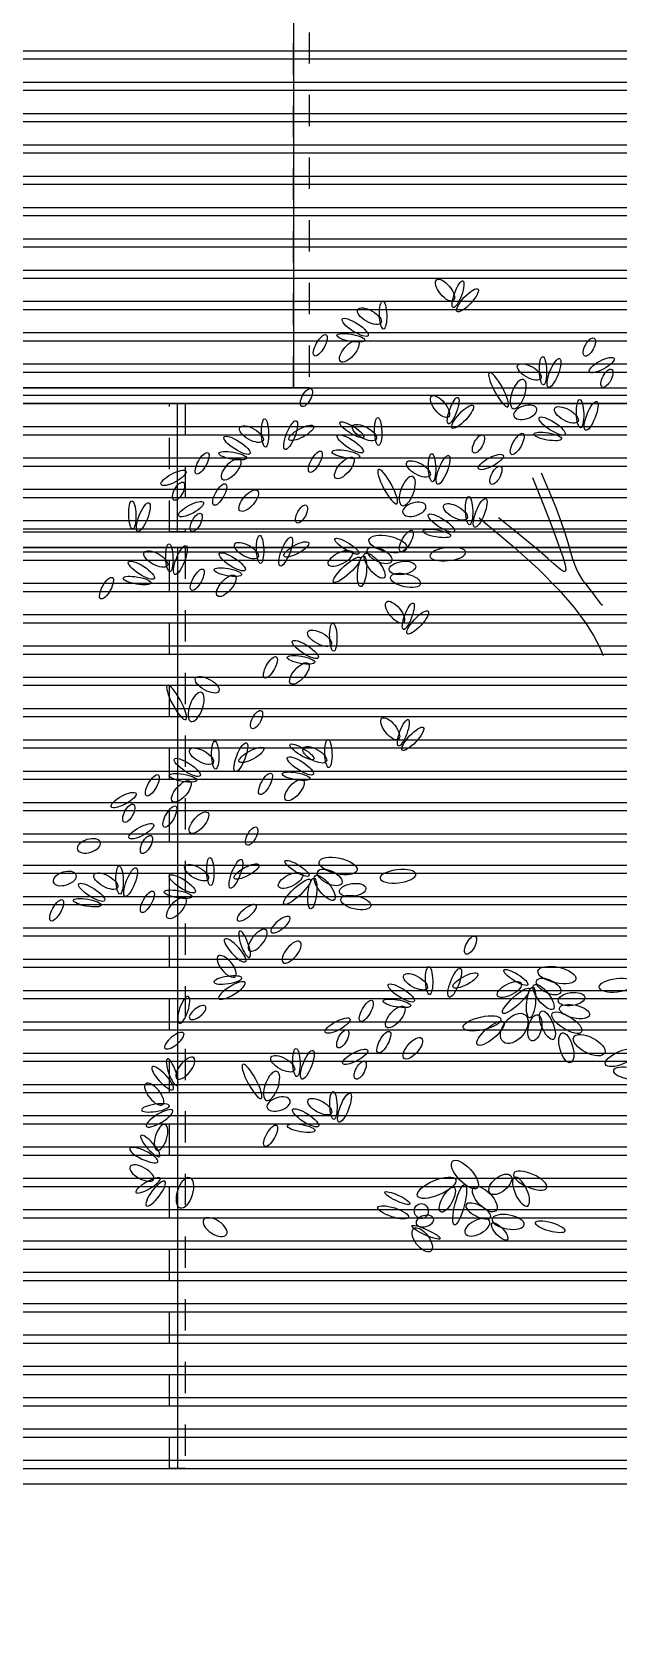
# Model space of a CAD drawing. Header units: millimetres. Extents: x 2056 to 4470, y 1400 to 3101.
# Drawn here: x 2096.89 to 2098.76, y 1443.38 to 1448.46 of the extents above; entities that cross this region are included whole.
import ezdxf

# ---------------------------------------------------------------- set-up
doc = ezdxf.new("R2010")
doc.units = ezdxf.units.MM
doc.linetypes.add('DOT', pattern=[0.25, 0, -0.25])
for name, color, linetype in [('A-252', 252, 'Continuous'), ('A-253', 253, 'Continuous'), ('A-ANNO-GLAZ', 124, 'Continuous'), ('A-GLAZ', 5, 'Continuous'), ('A-LDSP-TREE', 74, 'Continuous'), ('A-PLAN-2', 4, 'Continuous'), ('A-PLAN-3', 3, 'Continuous')]:
    doc.layers.add(name, color=color, linetype=linetype)

# ---------------------------------------------------------------- blocks, each defined once
blk = doc.blocks.new('E4', base_point=(655.182746, 222.149869))
blk.add_circle((656.700527, 222.149869), 1.51778)
blk = doc.blocks.new('TROPI')
for points in [[(-3.0966, 9.5913), (-3.045, 9.4612), (-3.0057, 9.3595), (-2.9773, 9.2831), (-2.9586, 9.2285), (-2.9482, 9.1924), (-2.9448, 9.1715), (-2.947, 9.1625), (-2.9534, 9.1621), (-2.9634, 9.1675), (-2.9779, 9.1789), (-2.9986, 9.1967), (-3.0272, 9.2218), (-3.0651, 9.2547), (-3.1142, 9.2961), (-3.1759, 9.3467), (-3.252, 9.407)], [(-3.0572, 9.6125), (-3.0199, 9.5275), (-2.9902, 9.4543), (-2.967, 9.3917), (-2.9491, 9.3387), (-2.9353, 9.294), (-2.9244, 9.2564), (-2.9153, 9.2249), (-2.9067, 9.1983), (-2.8978, 9.1755), (-2.8883, 9.1558), (-2.8783, 9.1384), (-2.8678, 9.1228), (-2.857, 9.1083), (-2.8458, 9.0942), (-2.8344, 9.0798), (-2.8227, 9.0646), (-2.8109, 9.0482), (-2.7991, 9.0321), (-2.7877, 9.0182), (-2.7768, 9.0083)], [(-3.3393, 9.407), (-3.1887, 9.2813), (-3.0691, 9.1721), (-2.9763, 9.078), (-2.9064, 8.9975), (-2.8553, 8.9288), (-2.8189, 8.8705), (-2.7931, 8.8209), (-2.7739, 8.7786)]]:
    blk.add_lwpolyline(points)
at = {"zscale": 0.01988043750000001}
for p, xscale, yscale, rotation in [((-3.4579, 10.3979), 0.04023218053181252, 0.01740261929175001, 128.8906472191145), ((-3.4583, 10.367), 0.04224378260025002, 0.01087664699756251, 69.8299142191145), ((-3.4411, 10.3479), 0.04626700661756251, 0.01305196446881251, 46.96895821911455), ((-3.7875, 10.2968), 0.04023218053181252, 0.01740261929175001, 150.6767441378817), ((-3.7764, 10.268), 0.04224378260025002, 0.01087664699756251, 91.61601113788166), ((-3.8467, 10.2377), 0.04626700661756251, 0.01305196446881251, 147.2117459187653), ((-4.0385, 10.2419), 0.03620895651450001, 0.0130519644688125, 240.976609999998), ((-3.8624, 10.2174), 0.04224378260025002, 0.0108766469975625, 170.0727019187653), ((-2.8159, 10.2265), 0.03017413042875001, 0.01305196446881251, 242.1470529999981), ((-3.8928, 10.2123), 0.04023218053181252, 0.01740261929175001, 229.1334349187653), ((-3.058, 10.0425), 0.04023218053181252, 0.01740261929175001, 150.6767441378817), ((-3.0469, 10.0137), 0.04224378260025002, 0.01087664699756251, 91.61601113788166), ((-3.0238, 10.0023), 0.04626700661756251, 0.0130519644688125, 68.75505513788173), ((-2.7242, 10.1344), 0.04224378260025002, 0.01305196446881251, 208.399807999998), ((-2.7357, 10.0841), 0.03017413042875001, 0.01305196446881251, 242.1470529999981), ((-3.2092, 9.9137), -0.05833665878906251, 0.0130519644688125, 298.3434654556696), ((-3.1856, 9.9053), -0.04626700661756253, 0.01957795664343752, 250.0359484556697), ((-4.1068, 9.9962), 0.03017413042875001, 0.01305196446881251, 242.1470529999981), ((-3.4804, 9.8666), 0.04023218053181252, 0.01740261929175001, 128.8906472191145), ((-3.4807, 9.8358), 0.04224378260025002, 0.01087664699756251, 69.8299142191145), ((-2.8776, 9.8179), 0.04224378260025002, 0.01087664699756251, 91.61601113788166), ((-2.8546, 9.8065), 0.04626700661756251, 0.0130519644688125, 68.75505513788173), ((-3.4635, 9.8167), 0.04626700661756251, 0.01305196446881251, 46.96895821911455), ((-3.1821, 9.8723), -0.03620895651450001, 0.01957795664343751, 197.0074304556697), ((-2.9479, 9.7876), 0.04626700661756251, 0.01305196446881251, 147.2117459187653), ((-2.8888, 9.8467), 0.04023218053181252, 0.01740261929175001, 150.6767441378817), ((-4.3263, 9.7588), 0.04023218053181252, 0.01740261929175001, 150.6767441378817), ((-4.3152, 9.73), 0.04224378260025002, 0.01087664699756251, 91.61601113788166), ((-4.2256, 9.7187), 0.04626700661756251, 0.0130519644688125, 68.75505513788173), ((-4.0952, 9.8249), 0.04224378260025002, 0.01305196446881251, 208.399807999998), ((-3.8691, 9.7065), 0.04626700661756251, 0.01305196446881251, 147.2117459187653), ((-3.8667, 9.7749), 0.04224378260025002, 0.01087664699756251, 148.2866049999981), ((-3.81, 9.7656), 0.04023218053181252, 0.01740261929175001, 150.6767441378817), ((-3.7989, 9.7368), 0.04224378260025002, 0.01087664699756251, 91.61601113788166), ((-3.1397, 9.7917), 0.03620895651450001, 0.0130519644688125, 240.976609999998), ((-2.9636, 9.7672), 0.04224378260025002, 0.0108766469975625, 170.0727019187653), ((-4.3855, 9.6997), 0.04626700661756251, 0.01305196446881251, 147.2117459187653), ((-3.3221, 9.7842), 0.03017413042875001, 0.01305196446881251, 242.1470529999981), ((-4.5773, 9.7039), 0.03620895651450001, 0.0130519644688125, 240.976609999998), ((-4.4316, 9.6742), 0.04023218053181252, 0.01740261929175001, 229.1334349187653), ((-4.4012, 9.6794), 0.04224378260025002, 0.0108766469975625, 170.0727019187653), ((-4.0609, 9.7107), 0.03620895651450001, 0.0130519644688125, 240.976609999998), ((-3.9152, 9.681), 0.04023218053181252, 0.01740261929175001, 229.1334349187653), ((-3.8848, 9.6862), 0.04224378260025002, 0.0108766469975625, 170.0727019187653), ((-3.5642, 9.6001), 0.04023218053181252, 0.01740261929175001, 150.6767441378817), ((-3.5531, 9.5713), 0.04224378260025002, 0.01087664699756251, 91.61601113788166), ((-3.5301, 9.56), 0.04626700661756251, 0.0130519644688125, 68.75505513788173), ((-3.2304, 9.6921), 0.04224378260025002, 0.01305196446881251, 208.399807999998), ((-4.6784, 9.6193), 0.04224378260025002, 0.01305196446881251, 208.399807999998), ((-3.7154, 9.4714), -0.05833665878906251, 0.0130519644688125, 298.3434654556696), ((-3.6919, 9.463), -0.04626700661756253, 0.01957795664343752, 250.0359484556697), ((-3.242, 9.6418), 0.03017413042875001, 0.01305196446881251, 242.1470529999981), ((-4.6899, 9.569), 0.03017413042875001, 0.01305196446881251, 242.1470529999981), ((-4.4971, 9.5615), 0.03620895651450001, 0.0130519644688125, 240.976609999998), ((-4.3514, 9.5318), 0.04023218053181252, 0.01740261929175001, 229.1334349187653), ((-4.9209, 9.3562), 0.04224378260025002, 0.01087664699756251, 91.61601113788166), ((-4.8978, 9.3449), 0.04626700661756251, 0.01305196446881251, 68.7550551378818), ((-4.5982, 9.4769), 0.04224378260025002, 0.01305196446881251, 208.399807999998), ((-4.1292, 9.465), 0.03017413042875001, 0.01305196446881251, 242.1470529999981), ((-3.6884, 9.43), -0.03620895651450001, 0.01957795664343751, 197.0074304556697), ((-3.4541, 9.3452), 0.04626700661756251, 0.01305196446881251, 147.2117459187653), ((-3.395, 9.4043), 0.04023218053181252, 0.01740261929175001, 150.6767441378817), ((-3.3839, 9.3755), 0.04224378260025002, 0.01087664699756251, 91.61601113788166), ((-3.3608, 9.3642), 0.04626700661756251, 0.0130519644688125, 68.75505513788173), ((-4.6098, 9.4266), 0.03017413042875001, 0.01305196446881251, 242.1470529999981), ((-4.3488, 9.2275), 0.04023218053181252, 0.01740261929175001, 150.6767441378817), ((-4.3377, 9.1988), 0.04224378260025002, 0.01087664699756251, 91.61601113788166), ((-4.248, 9.1874), 0.04626700661756251, 0.0130519644688125, 68.75505513788173), ((-4.1176, 9.2936), 0.04224378260025002, 0.01305196446881251, 208.399807999998), ((-3.8891, 9.2437), 0.04224378260025002, 0.01087664699756251, 148.2866049999981), ((-3.8428, 9.3067), 0.05833665878906252, 0.02392861146637501, 347.7961789999981), ((-3.6459, 9.3494), 0.03620895651450001, 0.0130519644688125, 240.976609999998), ((-3.4698, 9.3249), 0.04224378260025002, 0.0108766469975625, 170.0727019187653), ((-4.8219, 9.1301), 0.04626700661756251, 0.01305196446881251, 147.2117459187653), ((-4.7628, 9.1892), 0.04023218053181252, 0.01740261929175001, 150.6767441378817), ((-4.7517, 9.1604), 0.04224378260025002, 0.01087664699756251, 91.61601113788166), ((-4.7286, 9.1491), 0.04626700661756251, 0.0130519644688125, 68.75505513788173), ((-4.4079, 9.1685), 0.04626700661756251, 0.01305196446881251, 147.2117459187653), ((-3.9193, 9.2502), 0.04023218053181251, 0.01740261929175, 207.3473379999981), ((-3.8831, 9.2263), 0.05431345465218752, 0.0130519644688125, 222.827540999998), ((-3.867, 9.2328), 0.04626700661756251, 0.01305196446881251, 264.1335219999981), ((-3.8609, 9.2437), 0.04626700661756251, 0.01740261929175, 308.1683149999981), ((-3.8489, 9.2632), 0.04023218053181252, 0.01957795664343752, 333.4761320000096), ((-3.401, 9.2503), -0.05431345465218752, 0.01957795664343751, 6.309894999998103), ((-4.8376, 9.1098), 0.04224378260025002, 0.0108766469975625, 170.0727019187653), ((-4.5997, 9.1726), 0.03620895651450001, 0.0130519644688125, 240.976609999998), ((-4.454, 9.143), 0.04023218053181252, 0.01740261929175001, 229.1334349187653), ((-4.4236, 9.1481), 0.04224378260025002, 0.0108766469975625, 170.0727019187653), ((-3.7503, 9.1697), 0.04023218053181251, 0.01957795664343751, 8.204645999998085), ((-3.7443, 9.1371), 0.0462670066175625, 0.01957795664343751, 347.246730999998), ((-5.0137, 9.1343), 0.03620895651450001, 0.0130519644688125, 240.976609999998), ((-3.6853, 8.9287), 0.04023218053181252, 0.01740261929175001, 128.8906472191145), ((-3.6857, 8.8979), 0.04224378260025002, 0.01087664699756251, 69.8299142191145), ((-3.6684, 8.8788), 0.04626700661756251, 0.01305196446881251, 46.96895821911455), ((-4.074, 8.7686), 0.04626700661756251, 0.01305196446881251, 147.2117459187653), ((-4.0149, 8.8277), 0.04023218053181252, 0.01740261929175001, 150.6767441378817), ((-4.0038, 8.7989), 0.04224378260025002, 0.01087664699756251, 91.61601113788166), ((-4.0897, 8.7483), 0.04224378260025002, 0.0108766469975625, 170.0727019187653), ((-4.2658, 8.7728), 0.03620895651450001, 0.0130519644688125, 240.976609999998), ((-4.1202, 8.7431), 0.04023218053181252, 0.01740261929175001, 229.1334349187653), ((-4.6787, 8.4869), -0.0583366587890625, 0.0130519644688125, 298.3434654556697), ((-4.5276, 8.6157), 0.04023218053181252, 0.01740261929175001, 150.6767441378817), ((-4.6552, 8.4785), -0.04626700661756251, 0.01957795664343751, 250.0359484556697), ((-4.3341, 8.5271), 0.03017413042875001, 0.01305196446881251, 242.1470529999981), ((-3.7077, 8.3975), 0.04023218053181252, 0.01740261929175001, 128.8906472191145), ((-3.7081, 8.3666), 0.04224378260025002, 0.01087664699756251, 69.8299142191145), ((-3.6909, 8.3476), 0.04626700661756251, 0.01305196446881251, 46.96895821911455), ((-4.5537, 8.2897), 0.04023218053181252, 0.01740261929175001, 150.6767441378817), ((-4.5426, 8.2609), 0.04224378260025002, 0.01087664699756251, 91.61601113788166), ((-4.453, 8.2495), 0.04626700661756251, 0.0130519644688125, 68.75505513788173), ((-4.3226, 8.3558), 0.04224378260025002, 0.01305196446881251, 208.399807999998), ((-4.094, 8.3058), 0.04224378260025002, 0.01087664699756251, 148.2866049999981), ((-4.0373, 8.2964), 0.04023218053181252, 0.01740261929175001, 150.6767441378817), ((-4.0262, 8.2676), 0.04224378260025002, 0.01087664699756251, 91.61601113788166), ((-4.6128, 8.2306), 0.04626700661756251, 0.01305196446881251, 147.2117459187653), ((-4.0965, 8.2374), 0.04626700661756251, 0.01305196446881251, 147.2117459187653), ((-4.8046, 8.2347), 0.03620895651450001, 0.0130519644688125, 240.976609999998), ((-4.659, 8.2051), 0.04023218053181252, 0.01740261929175001, 229.1334349187653), ((-4.6285, 8.2102), 0.04224378260025002, 0.0108766469975625, 170.0727019187653), ((-4.2883, 8.2415), 0.03620895651450001, 0.0130519644688125, 240.976609999998), ((-4.1426, 8.2119), 0.04023218053181252, 0.01740261929175001, 229.1334349187653), ((-4.1122, 8.217), 0.04224378260025002, 0.0108766469975625, 170.0727019187653), ((-4.9057, 8.1502), 0.04224378260025002, 0.01305196446881251, 208.399807999998), ((-4.9173, 8.0999), 0.03017413042875001, 0.01305196446881251, 242.1470529999981), ((-4.7245, 8.0923), 0.03620895651450001, 0.0130519644688125, 240.976609999998), ((-4.5788, 8.0627), 0.04023218053181252, 0.01740261929175001, 229.1334349187653), ((-4.8256, 8.0078), 0.04224378260025002, 0.01305196446881251, 208.399807999998), ((-4.3566, 7.9958), 0.03017413042875001, 0.01305196446881251, 242.1470529999981), ((-5.1733, 7.8946), -0.0362089565145, 0.01957795664343751, 197.0074304556697), ((-4.8371, 7.9575), 0.03017413042875001, 0.01305196446881251, 242.1470529999981), ((-4.5761, 7.7584), 0.04023218053181252, 0.01740261929175001, 150.6767441378817), ((-4.565, 7.7296), 0.04224378260025002, 0.01087664699756251, 91.61601113788166), ((-4.4754, 7.7183), 0.04626700661756251, 0.0130519644688125, 68.75505513788173), ((-4.345, 7.8245), 0.04224378260025002, 0.01305196446881251, 208.399807999998), ((-4.1165, 7.7745), 0.04224378260025002, 0.01087664699756251, 148.2866049999981), ((-4.0702, 7.8376), 0.05833665878906252, 0.02392861146637501, 347.7961789999981), ((-5.2835, 7.7457), -0.03620895651450001, 0.01957795664343751, 197.0074304556697), ((-4.9902, 7.72), 0.04023218053181252, 0.01740261929175001, 150.6767441378817), ((-4.979, 7.6912), 0.04224378260025002, 0.01087664699756251, 91.61601113788166), ((-4.956, 7.6799), 0.04626700661756251, 0.0130519644688125, 68.75505513788173), ((-4.6353, 7.6993), 0.04626700661756251, 0.01305196446881251, 147.2117459187653), ((-4.1466, 7.7811), 0.04023218053181251, 0.01740261929175, 207.3473379999981), ((-4.1104, 7.7571), 0.05431345465218752, 0.0130519644688125, 222.827540999998), ((-4.0883, 7.7745), 0.04626700661756251, 0.01740261929175, 308.1683149999981), ((-4.0762, 7.7941), 0.04023218053181252, 0.01957795664343752, 333.4761320000096), ((-3.6283, 7.7812), -0.05431345465218752, 0.01957795664343751, 6.309894999998103), ((-5.0493, 7.661), 0.04626700661756251, 0.01305196446881251, 147.2117459187653), ((-4.8271, 7.7035), 0.03620895651450001, 0.0130519644688125, 240.976609999998), ((-4.651, 7.679), 0.04224378260025002, 0.0108766469975625, 170.0727019187653), ((-4.0943, 7.7637), 0.04626700661756251, 0.01305196446881251, 264.1335219999981), ((-3.9777, 7.7006), 0.04023218053181251, 0.01957795664343751, 8.204645999998085), ((-3.9716, 7.6679), 0.0462670066175625, 0.01957795664343751, 347.246730999998), ((-5.2411, 7.6651), 0.03620895651450001, 0.0130519644688125, 240.976609999998), ((-5.065, 7.6406), 0.04224378260025002, 0.0108766469975625, 170.0727019187653), ((-4.6814, 7.6739), 0.04023218053181252, 0.01740261929175001, 229.1334349187653), ((-4.4432, 7.5709), -0.03620895651450001, 0.0130519644688125, 219.0757844320036), ((-4.289, 7.5168), -0.03620895651450001, 0.0130519644688125, 219.0757844320036), ((-4.4056, 7.3828), -0.04626700661756251, 0.01305196446881251, 312.8406485132361), ((-4.3884, 7.4018), -0.04224378260025002, 0.01087664699756251, 289.9796925132363), ((-4.3886, 7.4326), -0.04023218053181252, 0.01740261929175, 230.9189595132363), ((-4.2344, 7.3786), -0.04023218053181252, 0.01740261929175, 230.9189595132363), ((-3.358, 7.4984), 0.03017413042875001, 0.01305196446881251, 242.1470529999981), ((-4.4535, 7.3142), -0.04023218053181251, 0.01740261929175, 309.3756502941198), ((-3.5776, 7.2609), 0.04023218053181252, 0.01740261929175001, 150.6767441378817), ((-3.5664, 7.2321), 0.04224378260025002, 0.01087664699756251, 91.61601113788166), ((-3.4768, 7.2208), 0.04626700661756251, 0.0130519644688125, 68.75505513788173), ((-3.3464, 7.327), 0.04224378260025002, 0.01305196446881251, 208.399807999998), ((-3.1179, 7.277), 0.04224378260025002, 0.01087664699756251, 148.2866049999981), ((-3.0716, 7.3401), 0.05833665878906252, 0.02392861146637501, 347.7961789999981), ((-4.4232, 7.3083), -0.04224378260025001, 0.01087664699756251, 8.436383294119757), ((-4.408, 7.2876), -0.04626700661756251, 0.0130519644688125, 31.29733929411971), ((-3.6367, 7.2018), 0.04626700661756251, 0.01305196446881251, 147.2117459187653), ((-3.1481, 7.2836), 0.04023218053181251, 0.01740261929175, 207.3473379999981), ((-3.1118, 7.2596), 0.05431345465218752, 0.0130519644688125, 222.827540999998), ((-3.0958, 7.2662), 0.04626700661756251, 0.01305196446881251, 264.1335219999981), ((-3.0897, 7.277), 0.04626700661756251, 0.01740261929175, 308.1683149999981), ((-3.0776, 7.2966), 0.04023218053181252, 0.01957795664343752, 333.4761320000096), ((-2.6297, 7.2837), -0.05431345465218752, 0.01957795664343751, 6.309894999998103), ((-4.7081, 7.1019), -0.04224378260025002, 0.01305196446881251, 251.6525864320035), ((-4.6606, 7.1221), -0.03017413042875001, 0.01305196446881251, 217.9053414320034), ((-3.8285, 7.206), 0.03620895651450001, 0.0130519644688125, 240.976609999998), ((-3.6828, 7.1764), 0.04023218053181252, 0.01740261929175001, 229.1334349187653), ((-3.6524, 7.1815), 0.04224378260025002, 0.0108766469975625, 170.0727019187653), ((-2.9791, 7.2031), 0.04023218053181251, 0.01957795664343751, 8.204645999998085), ((-2.973, 7.1704), 0.0462670066175625, 0.01957795664343751, 347.246730999998), ((-3.9296, 7.1214), 0.04224378260025002, 0.01305196446881251, 208.399807999998), ((-3.2406, 7.1204), 0.05833665878906251, 0.01957795664343751, 192.6113949999981), ((-3.2285, 7.1074), 0.05230183270331251, 0.01740261929175, 220.618106999998), ((-3.13, 7.14), 0.0523018327033125, 0.03262992111225001, 231.1965409999981), ((-3.0716, 7.14), 0.04023218053181252, 0.01957795664343751, 256.4373239999981), ((-3.0555, 7.1574), 0.04626700661756251, 0.01740261929175, 292.593763999998), ((-3.0072, 7.1465), 0.05230183270331251, 0.01957795664343751, 327.875192999998), ((-4.7737, 6.9876), -0.03620895651450001, 0.0130519644688125, 219.0757844320036), ((-3.9411, 7.0711), 0.03017413042875001, 0.01305196446881251, 242.1470529999981), ((-3.7483, 7.0636), 0.03620895651450001, 0.0130519644688125, 240.976609999998), ((-3.6027, 7.034), 0.04023218053181252, 0.01740261929175001, 229.1334349187653), ((-2.961, 7.0573), 0.04626700661756251, 0.01957795664343751, 285.505153999998), ((-2.9087, 7.0378), 0.0523018327033125, 0.02392861146637501, 333.028995999998), ((-4.1832, 6.8871), 0.04023218053181252, 0.01740261929175001, 150.6767441378817), ((-4.1721, 6.8583), 0.04224378260025002, 0.01087664699756251, 91.61601113788166), ((-4.1491, 6.847), 0.04626700661756251, 0.0130519644688125, 68.75505513788173), ((-3.8494, 6.979), 0.04224378260025002, 0.01305196446881251, 208.399807999998), ((-2.7638, 6.9138), 0.0523018327033125, 0.01957795664343751, 23.39113399999732), ((-4.7361, 6.7995), -0.04626700661756251, 0.01305196446881251, 312.8406485132361), ((-4.7188, 6.8185), -0.04224378260025002, 0.01087664699756251, 289.9796925132363), ((-4.7191, 6.8494), -0.04023218053181252, 0.01740261929175, 230.9189595132363), ((-4.3344, 6.7584), -0.05833665878906251, 0.0130519644688125, 298.3434654556696), ((-3.861, 6.9287), 0.03017413042875001, 0.01305196446881251, 242.1470529999981), ((-2.7277, 6.8863), -0.05230183270331248, 0.01740261929175, 169.7831949999981), ((-4.784, 6.731), -0.04023218053181251, 0.01740261929175, 309.3756502941198), ((-4.3109, 6.75), -0.04626700661756253, 0.01957795664343752, 250.0359484556697), ((-4.3074, 6.717), -0.03620895651450001, 0.01957795664343751, 197.0074304556697), ((-4.014, 6.6913), 0.04023218053181252, 0.01740261929175001, 150.6767441378817), ((-4.0029, 6.6625), 0.04224378260025002, 0.01087664699756251, 91.61601113788166), ((-3.9798, 6.6512), 0.04626700661756251, 0.0130519644688125, 68.75505513788173), ((-4.7537, 6.7251), -0.04224378260025001, 0.01087664699756251, 8.436383294119757), ((-4.7385, 6.7043), -0.04626700661756251, 0.0130519644688125, 31.29733929411971), ((-4.0731, 6.6322), 0.04626700661756251, 0.01305196446881251, 147.2117459187653), ((-4.8096, 6.5228), -0.04023218053181252, 0.01740261929175, 252.7050564320034), ((-4.2649, 6.6364), 0.03620895651450001, 0.0130519644688125, 240.976609999998), ((-4.0888, 6.6119), 0.04224378260025002, 0.0108766469975625, 170.0727019187653), ((-4.8069, 6.4702), -0.04626700661756251, 0.0130519644688125, 334.6267454320078), ((-4.7979, 6.4943), -0.04224378260025002, 0.01087664699756251, 311.7657894320034), ((-4.8259, 6.3888), -0.04023218053181252, 0.01740261929175001, 331.1617472128871), ((-3.4612, 6.4724), 0.05471577506587501, 0.02262342098362501, 312.760735999998), ((-4.7956, 6.3945), -0.04224378260025002, 0.01087664699756251, 30.22248021288705), ((-4.7738, 6.3809), -0.04626700661756251, 0.0130519644688125, 53.0834362128871), ((-4.6616, 6.3987), 0.04827862856643752, 0.02262342098362501, 253.2560488089611), ((-3.4467, 6.3889), 0.06276220322006253, 0.02262342098362501, 203.1479289999974), ((-3.1958, 6.4058), 0.04055404481493752, 0.02192730746456251, 219.0434519999981), ((-3.1789, 6.3985), -0.04731305559750001, 0.01827276616068751, 114.8143589999981), ((-3.1823, 6.4168), -0.05407204649962506, 0.02070913365675002, 156.1360859999993), ((-3.6559, 6.2775), 0.0418414621865625, 0.008701309645875, 154.8921570000015), ((-3.4547, 6.3523), 0.0418414621865625, 0.01566236531475, 241.3462139999981), ((-3.4049, 6.3662), 0.06276220322006253, 0.01392211133775, 255.4213519999981), ((-3.3646, 6.3523), 0.04827862856643751, 0.02262342098362501, 313.698259999998), ((-3.6623, 6.2166), 0.04827862856643751, 0.01392211133775, 162.0260979999981), ((-3.635, 6.2392), 0.02092074103350001, 0.02262342098362502, 10.60101199999804), ((-3.2887, 6.2169), -0.04119775350075001, 0.01670652565312501, 332.876836999998), ((-4.4926, 6.1375), -0.04119775350075002, 0.02088314712618751, 326.9051268089611), ((-3.6388, 6.1651), 0.04248519075281251, 0.02088314712618751, 307.111289999998), ((-3.6466, 6.1776), 0.04634748262856252, 0.008353262826562504, 335.51923), ((-3.6273, 6.1887), -0.02703602324981252, 0.01670652565312501, 195.1280949999981), ((-3.2925, 6.2002), -0.04119775350075003, 0.02088314712618751, 27.34733799999807), ((-3.2809, 6.1891), 0.03347316974925003, 0.01252988429962501, 312.760735999998), ((-3.2809, 6.2086), -0.04892233725224998, 0.0208831471261875, 169.7831949999981), ((-3.0834, 6.1925), 0.04626700661756251, 0.01305196446881251, 344.0639381608799)]:
    blk.add_blockref('E4', p, dxfattribs=dict(at, xscale=xscale, yscale=yscale, rotation=rotation))
blk = doc.blocks.new('persiana prpal')
at = {"layer": 'A-253'}
for points in [[(-18.7194, -1.9), (-18.7194, -1.925), (0, -1.925), (0, -1.9)], [(-18.7194, -2), (-18.7194, -2.025), (0, -2.025), (0, -2)], [(-14.6953, -2.1), (-14.6953, -2.125), (0, -2.125), (0, -2.1)], [(-14.6953, -2.2), (-14.6953, -2.225), (0, -2.225), (0, -2.2)], [(-14.6953, -2.3), (-14.6953, -2.325), (0, -2.325), (0, -2.3)], [(-14.6953, -2.4), (-14.6953, -2.425), (0, -2.425), (0, -2.4)], [(-14.6953, -2.5), (-14.6953, -2.525), (0, -2.525), (0, -2.5)], [(-14.6953, -2.6), (-14.6953, -2.625), (0, -2.625), (0, -2.6)], [(-14.6953, -2.7), (-14.6953, -2.725), (0, -2.725), (0, -2.7)], [(-14.6953, -2.8), (-14.6953, -2.825), (0, -2.825), (0, -2.8)], [(-14.6953, -2.9), (-14.6953, -2.925), (0, -2.925), (0, -2.9)], [(-14.6953, -3), (-14.6953, -3.025), (0, -3.025), (0, -3)], [(-14.6953, -3.1), (-14.6953, -3.125), (0, -3.125), (0, -3.1)], [(-14.6953, -3.2), (-14.6953, -3.225), (0, -3.225), (0, -3.2)], [(-14.6953, -3.3), (-14.6953, -3.325), (0, -3.325), (0, -3.3)], [(-14.6953, -3.4), (-14.6953, -3.425), (0, -3.425), (0, -3.4)], [(-14.6953, -3.5), (-14.6953, -3.525), (0, -3.525), (0, -3.5)], [(-14.6953, -3.6), (-14.6953, -3.625), (0, -3.625), (0, -3.6)], [(-14.6953, -3.7), (-14.6953, -3.725), (0, -3.725), (0, -3.7)], [(-14.6953, -3.8), (-14.6953, -3.825), (0, -3.825), (0, -3.8)], [(-14.6953, -3.9), (-14.6953, -3.925), (0, -3.925), (0, -3.9)], [(-14.6953, -4), (-14.6953, -4.025), (0, -4.025), (0, -4)], [(-14.6953, -4.1), (-14.6953, -4.125), (0, -4.125), (0, -4.1)], [(-14.6953, -4.2), (-14.6953, -4.225), (0, -4.225), (0, -4.2)], [(-14.6953, -4.3), (-14.6953, -4.325), (0, -4.325), (0, -4.3)], [(-14.6954, -4.4), (-14.6954, -4.425), (0, -4.425), (0, -4.4)], [(-14.6953, -4.5), (-14.6953, -4.525), (0, -4.525), (0, -4.5)], [(-14.6953, -4.6), (-14.6953, -4.625), (0, -4.625), (0, -4.6)], [(-14.6953, -4.7), (-14.6953, -4.725), (0, -4.725), (0, -4.7)], [(-14.6953, -4.8), (-14.6953, -4.825), (0, -4.825), (0, -4.8)], [(-14.6953, -4.9), (-14.6953, -4.925), (0, -4.925), (0, -4.9)], [(-14.6953, -5), (-14.6953, -5.025), (0, -5.025), (0, -5)], [(-14.6953, -5.1), (-14.6953, -5.125), (0, -5.125), (0, -5.1)], [(-14.6953, -5.2), (-14.6953, -5.225), (0, -5.225), (0, -5.2)], [(-14.6953, -5.3), (-14.6953, -5.325), (0, -5.325), (0, -5.3)], [(-14.6953, -5.4), (-14.6953, -5.425), (0, -5.425), (0, -5.4)], [(-14.6953, -5.5), (-14.6953, -5.525), (0, -5.525), (0, -5.5)], [(-14.6953, -5.6), (-14.6953, -5.625), (0, -5.625), (0, -5.6)], [(-14.6953, -5.7), (-14.6953, -5.725), (0, -5.725), (0, -5.7)], [(-14.6953, -5.8), (-14.6953, -5.825), (0, -5.825), (0, -5.8)], [(-14.6953, -5.9), (-14.6953, -5.925), (0, -5.925), (0, -5.9)], [(-14.6953, -6), (-14.6953, -6.025), (0, -6.025), (0, -6)], [(-14.6953, -6.1), (-14.6953, -6.125), (0, -6.125), (0, -6.1)], [(-14.6953, -6.2), (-14.6953, -6.225), (0, -6.225), (0, -6.2)], [(-14.6953, -6.3), (-14.6953, -6.325), (0, -6.325), (0, -6.3)], [(-14.6953, -6.4), (-14.6953, -6.425), (0, -6.425), (0, -6.4)]]:
    blk.add_lwpolyline(points, close=True, dxfattribs=at)

msp = doc.modelspace()

# ---------------------------------------------------------------- linework, layer by layer
at = {"layer": 'A-252'}
msp.add_lwpolyline([(2087.3451, 1446.8172), (2101.9404, 1446.8172)], dxfattribs=at)
at = {"layer": 'A-ANNO-GLAZ', "linetype": 'DOT', "ltscale": 0.1}
msp.add_lwpolyline([(2097.776, 1447.3272), (2097.726, 1447.3272), (2097.726, 1450.2622), (2097.776, 1450.2622)], close=True, dxfattribs=at)
at = {"layer": 'A-ANNO-GLAZ', "linetype": 'DOT', "ltscale": 0.1, "elevation": 0.2289}
for points in [[(2097.3301, 1447.2772), (2097.3801, 1447.2772), (2097.3801, 1446.8672), (2097.3301, 1446.8672)], [(2097.3801, 1443.8772), (2097.3301, 1443.8772), (2097.3301, 1446.8172), (2097.3801, 1446.8172)]]:
    msp.add_lwpolyline(points, close=True, dxfattribs=at)
at = {"layer": 'A-GLAZ', "elevation": 0.2289}
for points in [[(2087.2951, 1447.2772), (2087.2951, 1447.3272), (2101.9904, 1447.3272), (2101.9904, 1447.2772), (2087.2951, 1447.2772)], [(2087.2951, 1446.8172), (2087.2951, 1446.8672), (2101.9904, 1446.8672), (2101.9904, 1446.8172), (2087.2951, 1446.8172)]]:
    msp.add_lwpolyline(points, dxfattribs=at)
at = {"layer": 'A-GLAZ'}
for points in [[(2087.3451, 1447.3272), (2101.9404, 1447.3272)], [(2097.3551, 1446.8672), (2097.3551, 1447.2772)], [(2097.3551, 1446.8172), (2097.3551, 1443.8772)]]:
    msp.add_lwpolyline(points, dxfattribs=at)
msp.add_lwpolyline([(2087.2951, 1443.8272), (2087.2951, 1443.8272), (2087.2951, 1443.8772), (2101.9904, 1443.8772), (2101.9905, 1443.8269)], close=True, dxfattribs=at)
at = {"layer": 'A-PLAN-2'}
msp.add_lwpolyline([(2101.9905, 1443.8272), (2089.2951, 1443.8272), (2089.2951, 1440.3272), (2102.4904, 1440.3272), (2102.4904, 1440.8272), (2089.7951, 1440.8272), (2089.7951, 1443.2672), (2102.9904, 1443.2672), (2102.9904, 1451.5423), (2082.5077, 1451.5423), (2082.5077, 1448.1993), (2083.271, 1448.1993), (2083.271, 1450.2672), (2101.9904, 1450.2672), (2101.9905, 1443.8272)], dxfattribs=at)
at = {"layer": 'A-PLAN-3'}
msp.add_lwpolyline([(2097.726, 1447.3272), (2094.8597, 1447.3272), (2094.8597, 1450.2672), (2097.726, 1450.2672)], close=True, dxfattribs=at)

# ---------------------------------------------------------------- block references
msp.add_blockref('persiana prpal', (2101.9904, 1450.3023))
at = {"layer": 'A-LDSP-TREE', "ltscale": 35, "xscale": 0.6999999999534339, "yscale": 0.6999999999534339, "zscale": 0.7}
msp.add_blockref('TROPI', (2100.6571, 1440.3272), dxfattribs=at)

doc.saveas('drawing.dxf')
